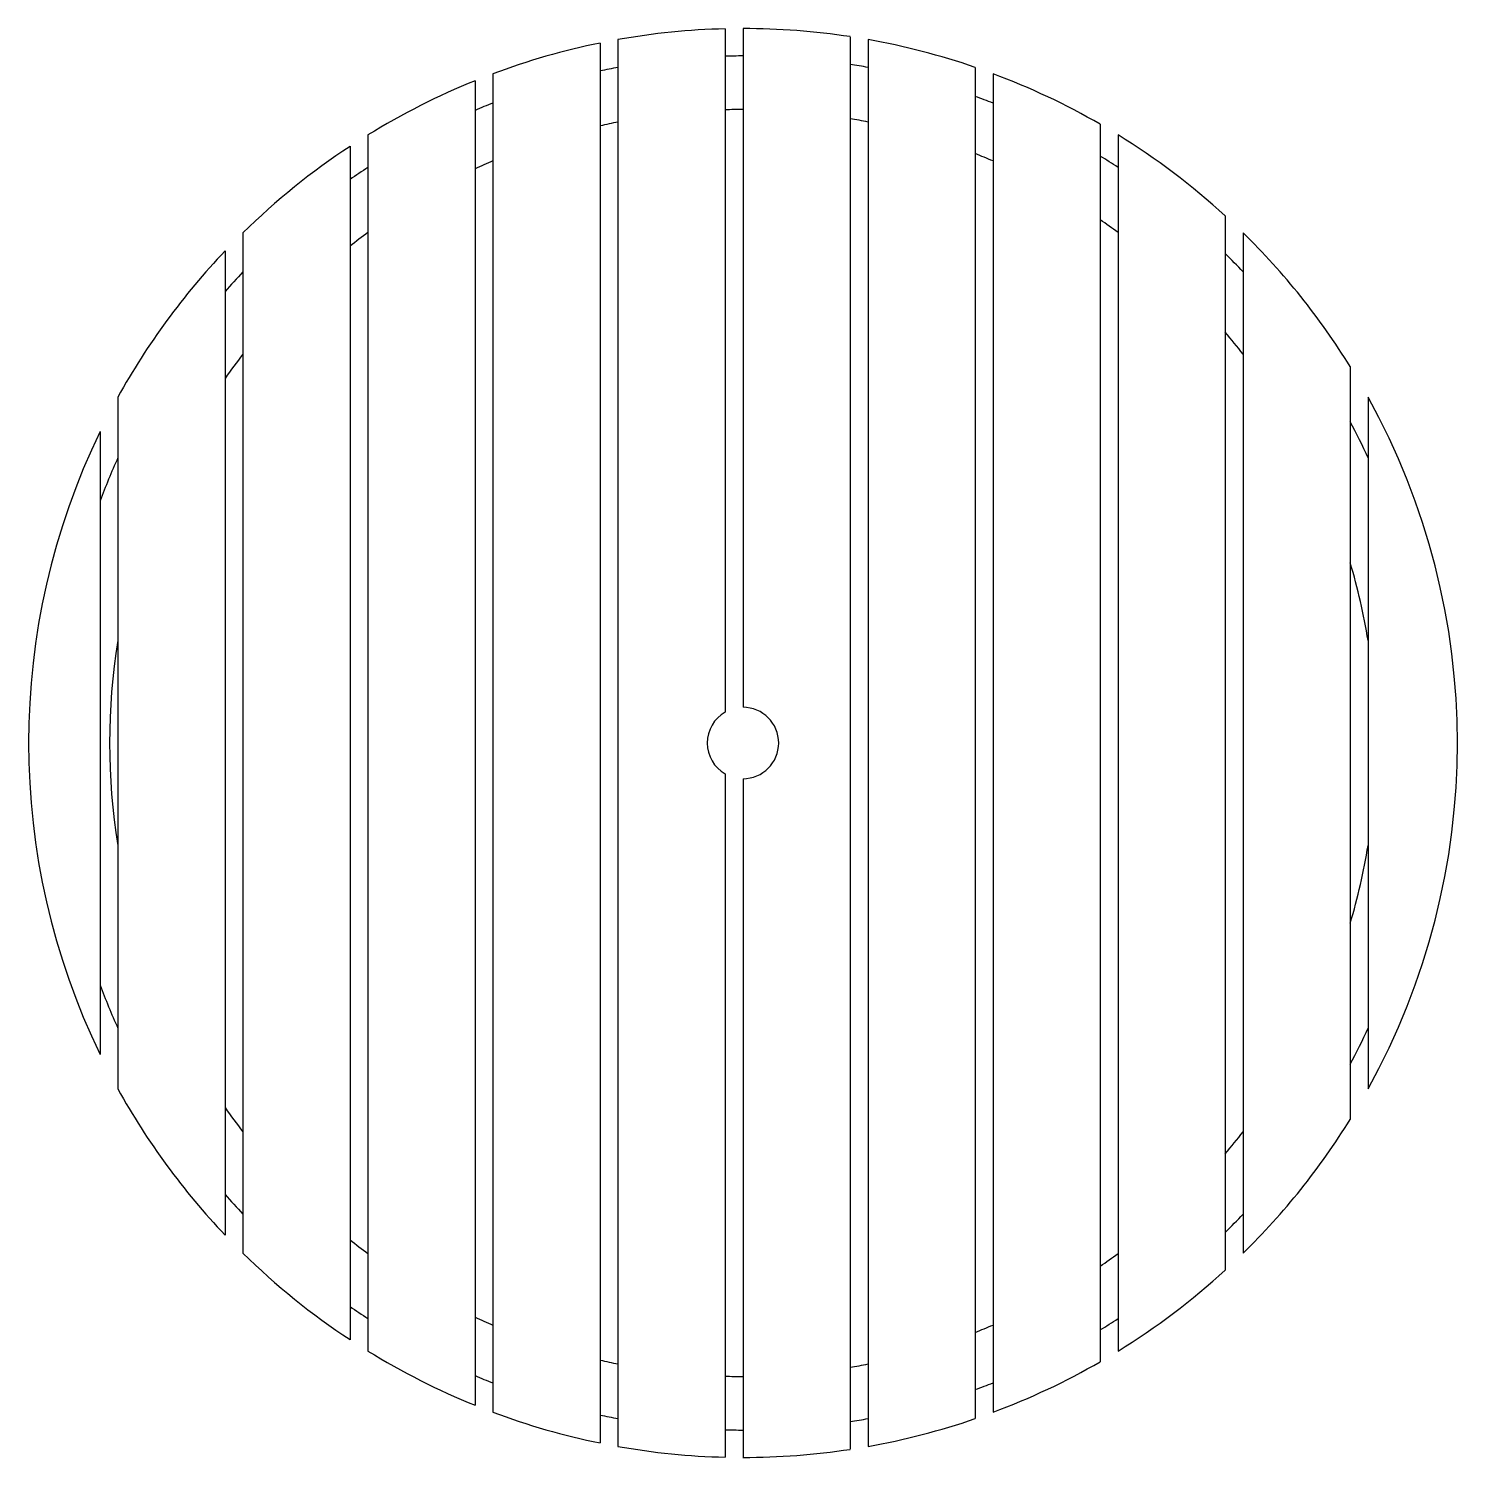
# Model space of a CAD drawing. Extents: x -40 to 40, y -40 to 40.
import ezdxf

# ---------------------------------------------------------------- set-up
doc = ezdxf.new("R2010")
doc.units = 0
doc.header["$MEASUREMENT"] = 0
doc.layers.get('0').update_dxf_attribs({"linetype": 'CONTINUOUS'})

msp = doc.modelspace()

# ---------------------------------------------------------------- linework, layer by layer
at = {"color": 0, "linetype": 'ByBlock'}
for p, q in [((0, 40), (0, 2)), ((-7, 39.383), (-7, -39.383)), ((-1, 39.987), (-1, 1.732)), ((6, 39.547), (6, -39.547)), ((7, 39.383), (7, -39.383)), ((-8, 39.192), (-8, -39.192)), ((13, 37.829), (13, -37.829)), ((-15, 37.081), (-15, -37.081)), ((-14, 37.47), (-14, -37.47)), ((14, 37.47), (14, -37.47)), ((20, 34.641), (20, -34.641)), ((-21, 34.044), (-21, -34.044)), ((21, 34.044), (21, -34.044)), ((-22, 33.407), (-22, -33.407)), ((27, 29.513), (27, -29.513)), ((-28, 28.566), (-28, -28.566)), ((28, 28.566), (28, -28.566)), ((-29, 27.55), (-29, -27.55)), ((34, 21.071), (34, -21.071)), ((-35, 19.365), (-35, -19.365)), ((35, 19.365), (35, -19.365)), ((-36, 17.436), (-36, -17.436)), ((-1, -1.732), (-1, -39.987)), ((0, -2), (0, -40))]:
    msp.add_line(p, q, dxfattribs=at)
for radius, start, end in [(40, 81.37307, 90), (40, 91.43254, 100.07866), (40, 71.03443, 79.92134), (40, 101.53696, 110.48732), (38.466, 90, 91.48967), (38.466, 100.48497, 102.00367), (38.466, 79.51503, 81.02632), (40, 112.02431, 121.66824), (40, 60, 69.51268), (38.466, 68.65671, 70.24747), (38.466, 111.34329, 112.9515), (35.466, 90, 91.61571), (35.466, 101.38324, 103.03618), (35.466, 78.61676, 80.26016), (40, 47.54585, 58.33176), (40, 123.36701, 134.427), (35.466, 66.75018, 68.49729), (38.466, 56.91159, 58.67206), (38.466, 123.08841, 124.88488), (35.466, 113.24982, 115.02014), (35.466, 53.69301, 55.67297), (35.466, 126.30699, 128.33858), (40, 31.78833, 45.573), (40, 136.46885, 151.04498), (38.466, 43.28853, 45.41929), (38.466, 136.71147, 138.92995), (35.466, 37.86286, 40.42227), (35.466, 142.13714, 144.85301), (40, 331.04498, 28.95502), (38.466, 24.51018, 27.88467), (40, 154.15807, 205.84193), (38.466, 155.48982, 159.3715), (35.466, 9.3011, 16.53283), (35.466, 170.6989, 189.3011), (2, 120, 240), (2, 270, 90), (35.466, 343.46717, 350.6989), (38.466, 200.6285, 204.51018), (38.466, 332.11533, 335.48982), (40, 208.95502, 223.53115), (35.466, 215.14699, 217.86286), (40, 314.427, 328.21167), (35.466, 319.57773, 322.13714), (38.466, 221.07005, 223.28853), (38.466, 314.58071, 316.71147), (35.466, 231.66142, 233.69301), (40, 225.573, 236.63299), (35.466, 304.32703, 306.30699), (40, 301.66824, 312.45415), (38.466, 235.11512, 236.91159), (35.466, 244.97986, 246.75018), (35.466, 291.50271, 293.24982), (38.466, 301.32794, 303.08841), (40, 238.33176, 247.97569), (35.466, 256.96382, 258.61676), (35.466, 279.73984, 281.38324), (40, 290.48732, 300), (38.466, 247.0485, 248.65671), (35.466, 268.38429, 270), (38.466, 289.75253, 291.34329), (40, 249.51268, 258.46304), (38.466, 257.99633, 259.51503), (38.466, 278.97368, 280.48497), (40, 280.07866, 288.96557), (38.466, 268.51033, 270), (40, 259.92134, 268.56746), (40, 270, 278.62693)]:
    msp.add_arc((0, 0), radius, start, end, dxfattribs=at)

doc.saveas('drawing.dxf')
